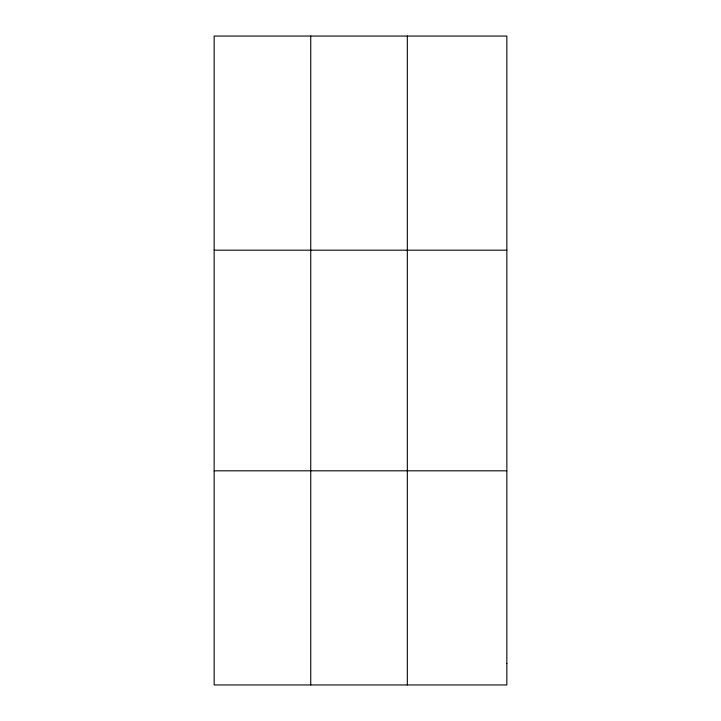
<?xml version="1.0" encoding="UTF-8"?>
<svg xmlns="http://www.w3.org/2000/svg" width="721" height="721" viewBox="0 0 721 721"><rect width="100%" height="100%" fill="white"/><g stroke="black" fill="none" stroke-linecap="round" stroke-linejoin="round"><path stroke-width="1.08" d="M310.742 684.95L310.742 36.05M407.329 684.95L407.329 36.05M214.155 250.187L506.845 250.187M214.155 470.813L506.845 470.813M506.845 663.536L506.845 684.95L214.155 684.95L214.155 36.05L506.845 36.05L506.845 663.536"/></g></svg>
